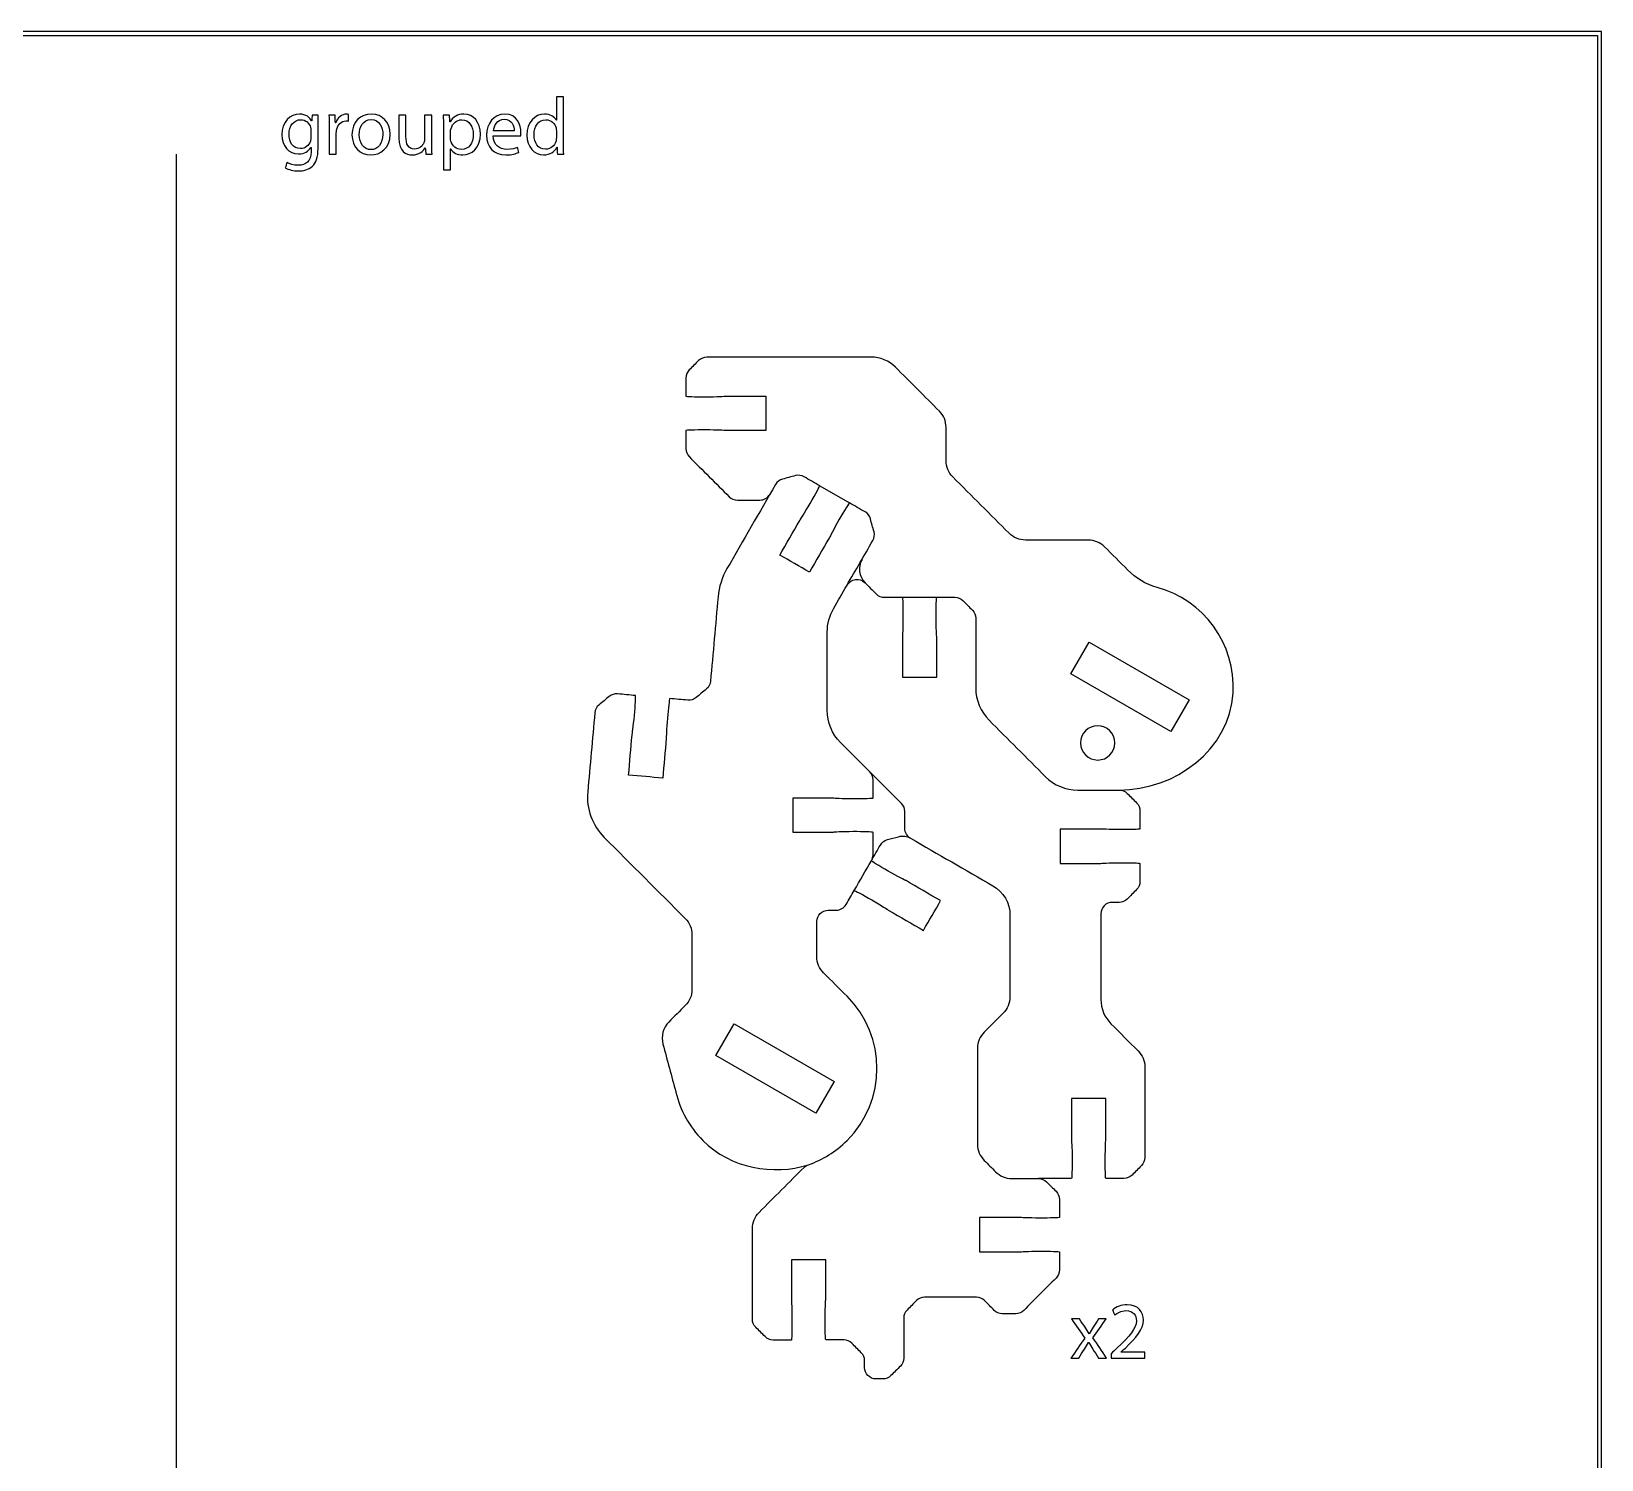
# Model space of a CAD drawing. Extents: x 0 to 440, y 200 to 450.
# Drawn here: x 302.6 to 440, y 325 to 450 of the extents above; entities that cross this region are included whole.
import ezdxf

# ---------------------------------------------------------------- set-up
doc = ezdxf.new("R2010")
doc.units = 0
doc.header["$MEASUREMENT"] = 0
doc.layers.add('DEFAULT', color=18, linetype='CONTINUOUS')

msp = doc.modelspace()

# ---------------------------------------------------------------- linework, layer by layer
at = {"layer": 'DEFAULT', "color": 1}
for points in [[(440, 450), (0, 450), (0, 200), (440, 200)], [(439.65, 200.35), (0.35, 200.35), (0.35, 449.65), (439.65, 449.65)], [(402.3, 388.72), (393.55, 393.77), (395.15, 396.54), (403.9, 391.49)], [(371.22, 355.33), (362.48, 360.37), (364.08, 363.15), (372.82, 358.1)]]:
    msp.add_lwpolyline(points, close=True, dxfattribs=at)
at = {"layer": 'DEFAULT', "color": 18}
msp.add_lwpolyline([(315.23, 439.26), (315.23, 210.74)], dxfattribs=at)
at = {"layer": 'DEFAULT', "color": 1}
msp.add_lwpolyline([(371.57, 410.23), (371.57, 410.23), (374.17, 408.73), (374.17, 408.73)], dxfattribs=at)
at = {"layer": 'DEFAULT', "color": 18}
for points, knots in [([(349.14, 444.27), (349.14, 442.9), (349.14, 441.52), (349.14, 440.15), (349.14, 439.84), (349.15, 439.5), (349.17, 439.26), (348.98, 439.26), (348.8, 439.26), (348.61, 439.26), (348.6, 439.46), (348.59, 439.66), (348.58, 439.86), (348.58, 439.86), (348.57, 439.86), (348.57, 439.86), (348.38, 439.48), (347.96, 439.19), (347.4, 439.19), (346.58, 439.19), (345.94, 439.89), (345.94, 440.92), (345.94, 442.06), (346.64, 442.76), (347.47, 442.76), (348, 442.76), (348.35, 442.51), (348.5, 442.24), (348.51, 442.24), (348.51, 442.24), (348.52, 442.24), (348.52, 442.91), (348.52, 443.59), (348.52, 444.27), (348.73, 444.27), (348.93, 444.27), (349.14, 444.27)], [1.761, 1.761, 1.761, 1.761, 13.463, 13.463, 13.463, 14.463, 14.463, 14.463, 16.044, 16.044, 16.044, 17.726903, 17.726903, 17.726903, 17.766903, 17.766903, 17.766903, 18.766903, 18.766903, 18.766903, 19.766903, 19.766903, 19.766903, 20.766903, 20.766903, 20.766903, 21.766903, 21.766903, 21.766903, 21.806903, 21.806903, 21.806903, 27.587903, 27.587903, 27.587903, 29.348903, 29.348903, 29.348903, 29.348903]), ([(327.68, 442.68), (327.67, 442.43), (327.66, 442.16), (327.66, 441.74), (327.66, 441.08), (327.66, 440.42), (327.66, 439.76), (327.66, 438.97), (327.5, 438.49), (327.17, 438.2), (326.84, 437.89), (326.36, 437.79), (325.93, 437.79), (325.52, 437.79), (325.07, 437.89), (324.79, 438.07), (324.84, 438.23), (324.89, 438.39), (324.95, 438.54), (325.17, 438.4), (325.52, 438.28), (325.95, 438.28), (326.58, 438.28), (327.05, 438.61), (327.05, 439.47), (327.05, 439.6), (327.05, 439.72), (327.05, 439.85), (327.04, 439.85), (327.04, 439.85), (327.03, 439.85), (326.84, 439.53), (326.48, 439.28), (325.95, 439.28), (325.1, 439.28), (324.49, 440), (324.49, 440.94), (324.49, 442.1), (325.25, 442.76), (326.03, 442.76), (326.62, 442.76), (326.95, 442.45), (327.1, 442.16), (327.1, 442.16), (327.11, 442.16), (327.11, 442.16), (327.12, 442.34), (327.13, 442.51), (327.14, 442.68), (327.32, 442.68), (327.5, 442.68), (327.68, 442.68)], [1.54, 1.54, 1.54, 1.54, 2.54, 2.54, 2.54, 8.161, 8.161, 8.161, 9.161, 9.161, 9.161, 10.161, 10.161, 10.161, 11.161, 11.161, 11.161, 12.572652, 12.572652, 12.572652, 13.572652, 13.572652, 13.572652, 14.572652, 14.572652, 14.572652, 15.652652, 15.652652, 15.652652, 15.692652, 15.692652, 15.692652, 16.692652, 16.692652, 16.692652, 17.692652, 17.692652, 17.692652, 18.692652, 18.692652, 18.692652, 19.692652, 19.692652, 19.692652, 19.732652, 19.732652, 19.732652, 21.194842, 21.194842, 21.194842, 22.734842, 22.734842, 22.734842, 22.734842]), ([(328.64, 441.61), (328.64, 442.02), (328.64, 442.36), (328.61, 442.68), (328.8, 442.68), (328.98, 442.68), (329.16, 442.68), (329.16, 442.46), (329.17, 442.23), (329.18, 442.01), (329.19, 442.01), (329.2, 442.01), (329.21, 442.01), (329.36, 442.47), (329.74, 442.76), (330.15, 442.76), (330.22, 442.76), (330.27, 442.75), (330.33, 442.74), (330.33, 442.54), (330.33, 442.35), (330.33, 442.15), (330.27, 442.16), (330.2, 442.17), (330.12, 442.17), (329.68, 442.17), (329.37, 441.84), (329.28, 441.37), (329.27, 441.29), (329.26, 441.19), (329.26, 441.08), (329.26, 440.48), (329.26, 439.87), (329.26, 439.26), (329.05, 439.26), (328.85, 439.26), (328.64, 439.26), (328.64, 440.05), (328.64, 440.83), (328.64, 441.61)], [6.661, 6.661, 6.661, 6.661, 7.661, 7.661, 7.661, 9.201, 9.201, 9.201, 11.102947, 11.102947, 11.102947, 11.182947, 11.182947, 11.182947, 12.182947, 12.182947, 12.182947, 13.182947, 13.182947, 13.182947, 14.842947, 14.842947, 14.842947, 15.842947, 15.842947, 15.842947, 16.842947, 16.842947, 16.842947, 17.842947, 17.842947, 17.842947, 23.003947, 23.003947, 23.003947, 24.743947, 24.743947, 24.743947, 31.404947, 31.404947, 31.404947, 31.404947]), ([(333.97, 441), (333.97, 439.74), (333.09, 439.19), (332.27, 439.19), (331.34, 439.19), (330.63, 439.86), (330.63, 440.94), (330.63, 442.09), (331.38, 442.76), (332.33, 442.76), (333.31, 442.76), (333.97, 442.04), (333.97, 441)], [1, 1, 1, 1, 2, 2, 2, 3, 3, 3, 4, 4, 4, 5, 5, 5, 5]), ([(337.61, 440.2), (337.61, 439.84), (337.62, 439.53), (337.64, 439.26), (337.46, 439.26), (337.27, 439.26), (337.09, 439.26), (337.08, 439.45), (337.06, 439.64), (337.05, 439.82), (337.05, 439.82), (337.04, 439.82), (337.04, 439.82), (336.88, 439.55), (336.52, 439.19), (335.91, 439.19), (335.37, 439.19), (334.73, 439.48), (334.73, 440.68), (334.73, 441.35), (334.73, 442.01), (334.73, 442.68), (334.94, 442.68), (335.15, 442.68), (335.35, 442.68), (335.35, 442.05), (335.35, 441.42), (335.35, 440.79), (335.35, 440.14), (335.55, 439.7), (336.11, 439.7), (336.53, 439.7), (336.82, 439.99), (336.93, 440.27), (336.97, 440.36), (336.99, 440.47), (336.99, 440.58), (336.99, 441.28), (336.99, 441.98), (336.99, 442.68), (337.2, 442.68), (337.4, 442.68), (337.61, 442.68), (337.61, 441.85), (337.61, 441.02), (337.61, 440.2)], [7.041, 7.041, 7.041, 7.041, 8.041, 8.041, 8.041, 9.601, 9.601, 9.601, 11.185159, 11.185159, 11.185159, 11.225159, 11.225159, 11.225159, 12.225159, 12.225159, 12.225159, 13.225159, 13.225159, 13.225159, 18.886159, 18.886159, 18.886159, 20.647159, 20.647159, 20.647159, 26.007159, 26.007159, 26.007159, 27.007159, 27.007159, 27.007159, 28.007159, 28.007159, 28.007159, 29.007159, 29.007159, 29.007159, 34.947159, 34.947159, 34.947159, 36.707159, 36.707159, 36.707159, 43.748159, 43.748159, 43.748159, 43.748159]), ([(338.64, 441.56), (338.64, 442), (338.63, 442.35), (338.61, 442.68), (338.8, 442.68), (338.98, 442.68), (339.17, 442.68), (339.18, 442.48), (339.19, 442.29), (339.2, 442.09), (339.2, 442.09), (339.21, 442.09), (339.21, 442.09), (339.47, 442.51), (339.87, 442.76), (340.43, 442.76), (341.25, 442.76), (341.87, 442.06), (341.87, 441.02), (341.87, 439.79), (341.12, 439.19), (340.32, 439.19), (339.87, 439.19), (339.47, 439.38), (339.27, 439.72), (339.26, 439.72), (339.26, 439.72), (339.25, 439.72), (339.25, 439.1), (339.25, 438.49), (339.25, 437.87), (339.05, 437.87), (338.84, 437.87), (338.64, 437.87), (338.64, 439.1), (338.64, 440.33), (338.64, 441.56)], [10.482, 10.482, 10.482, 10.482, 11.482, 11.482, 11.482, 13.062, 13.062, 13.062, 14.723927, 14.723927, 14.723927, 14.763927, 14.763927, 14.763927, 15.763927, 15.763927, 15.763927, 16.763927, 16.763927, 16.763927, 17.763927, 17.763927, 17.763927, 18.763927, 18.763927, 18.763927, 18.803927, 18.803927, 18.803927, 24.063927, 24.063927, 24.063927, 25.803927, 25.803927, 25.803927, 36.285927, 36.285927, 36.285927, 36.285927]), ([(343, 440.86), (343.01, 440.02), (343.55, 439.67), (344.17, 439.67), (344.62, 439.67), (344.88, 439.75), (345.12, 439.85), (345.15, 439.7), (345.19, 439.55), (345.22, 439.41), (345, 439.31), (344.63, 439.19), (344.09, 439.19), (343.04, 439.19), (342.41, 439.88), (342.41, 440.91), (342.41, 441.95), (343.01, 442.76), (344.01, 442.76), (345.12, 442.76), (345.42, 441.78), (345.42, 441.15), (345.42, 441.02), (345.41, 440.92), (345.4, 440.86), (344.6, 440.86), (343.8, 440.86), (343, 440.86)], [6.802, 6.802, 6.802, 6.802, 7.802, 7.802, 7.802, 8.802, 8.802, 8.802, 10.097222, 10.097222, 10.097222, 11.097222, 11.097222, 11.097222, 12.097222, 12.097222, 12.097222, 13.097222, 13.097222, 13.097222, 14.097222, 14.097222, 14.097222, 15.097222, 15.097222, 15.097222, 21.899222, 21.899222, 21.899222, 21.899222]), ([(327.04, 441.33), (327.04, 441.44), (327.03, 441.53), (327.01, 441.61), (326.89, 441.97), (326.59, 442.27), (326.14, 442.27), (325.55, 442.27), (325.12, 441.77), (325.12, 440.98), (325.12, 440.31), (325.46, 439.75), (326.13, 439.75), (326.51, 439.75), (326.86, 439.99), (326.99, 440.39), (327.03, 440.49), (327.04, 440.61), (327.04, 440.72), (327.04, 440.92), (327.04, 441.13), (327.04, 441.33)], [1.74, 1.74, 1.74, 1.74, 2.74, 2.74, 2.74, 3.74, 3.74, 3.74, 4.74, 4.74, 4.74, 5.74, 5.74, 5.74, 6.74, 6.74, 6.74, 7.74, 7.74, 7.74, 9.48, 9.48, 9.48, 9.48]), ([(331.26, 440.96), (331.26, 440.22), (331.69, 439.65), (332.3, 439.65), (332.89, 439.65), (333.33, 440.21), (333.33, 440.98), (333.33, 441.56), (333.05, 442.29), (332.31, 442.29), (331.58, 442.29), (331.26, 441.61), (331.26, 440.96)], [0, 0, 0, 0, 1, 1, 1, 2, 2, 2, 3, 3, 3, 4, 4, 4, 4]), ([(339.25, 440.65), (339.25, 440.56), (339.27, 440.48), (339.28, 440.4), (339.4, 439.97), (339.77, 439.67), (340.21, 439.67), (340.87, 439.67), (341.25, 440.21), (341.25, 440.99), (341.25, 441.68), (340.89, 442.26), (340.24, 442.26), (339.81, 442.26), (339.42, 441.96), (339.3, 441.49), (339.28, 441.42), (339.25, 441.32), (339.25, 441.24), (339.25, 441.04), (339.25, 440.85), (339.25, 440.65)], [1.661, 1.661, 1.661, 1.661, 2.661, 2.661, 2.661, 3.661, 3.661, 3.661, 4.661, 4.661, 4.661, 5.661, 5.661, 5.661, 6.661, 6.661, 6.661, 7.661, 7.661, 7.661, 9.322, 9.322, 9.322, 9.322]), ([(344.82, 441.3), (344.83, 441.7), (344.66, 442.31), (343.96, 442.31), (343.33, 442.31), (343.06, 441.73), (343.01, 441.3), (343.61, 441.3), (344.22, 441.3), (344.82, 441.3)], [5.141, 5.141, 5.141, 5.141, 6.141, 6.141, 6.141, 7.141, 7.141, 7.141, 12.282, 12.282, 12.282, 12.282]), ([(348.52, 441.29), (348.52, 441.37), (348.51, 441.47), (348.49, 441.55), (348.4, 441.95), (348.06, 442.27), (347.59, 442.27), (346.95, 442.27), (346.57, 441.71), (346.57, 440.95), (346.57, 440.26), (346.91, 439.69), (347.58, 439.69), (348, 439.69), (348.38, 439.96), (348.49, 440.43), (348.51, 440.51), (348.52, 440.6), (348.52, 440.7), (348.52, 440.89), (348.52, 441.09), (348.52, 441.29)], [1.681, 1.681, 1.681, 1.681, 2.681, 2.681, 2.681, 3.681, 3.681, 3.681, 4.681, 4.681, 4.681, 5.681, 5.681, 5.681, 6.681, 6.681, 6.681, 7.681, 7.681, 7.681, 9.362, 9.362, 9.362, 9.362]), ([(397.08, 333.89), (397.08, 334.02), (397.08, 334.15), (397.08, 334.27), (397.25, 334.43), (397.41, 334.59), (397.57, 334.75), (398.74, 335.86), (399.27, 336.46), (399.28, 337.15), (399.28, 337.61), (399.05, 338.04), (398.37, 338.04), (397.95, 338.04), (397.61, 337.83), (397.39, 337.65), (397.33, 337.8), (397.26, 337.95), (397.2, 338.09), (397.51, 338.36), (397.96, 338.56), (398.49, 338.56), (399.48, 338.56), (399.9, 337.88), (399.9, 337.22), (399.9, 336.38), (399.28, 335.69), (398.32, 334.76), (398.2, 334.65), (398.07, 334.54), (397.95, 334.42), (397.95, 334.42), (397.95, 334.41), (397.95, 334.41), (398.64, 334.41), (399.32, 334.41), (400.01, 334.41), (400.01, 334.24), (400.01, 334.07), (400.01, 333.89), (399.04, 333.89), (398.06, 333.89), (397.08, 333.89)], [8.302, 8.302, 8.302, 8.302, 9.382, 9.382, 9.382, 11.306235, 11.306235, 11.306235, 12.306235, 12.306235, 12.306235, 13.306235, 13.306235, 13.306235, 14.306235, 14.306235, 14.306235, 15.666823, 15.666823, 15.666823, 16.666823, 16.666823, 16.666823, 17.666823, 17.666823, 17.666823, 18.666823, 18.666823, 18.666823, 20.083581, 20.083581, 20.083581, 20.123581, 20.123581, 20.123581, 25.965581, 25.965581, 25.965581, 27.425581, 27.425581, 27.425581, 35.727581, 35.727581, 35.727581, 35.727581]), ([(394.3, 337.31), (394.47, 337.06), (394.63, 336.82), (394.79, 336.58), (394.92, 336.38), (395.02, 336.21), (395.14, 336.02), (395.14, 336.02), (395.15, 336.02), (395.16, 336.02), (395.27, 336.22), (395.38, 336.4), (395.5, 336.58), (395.66, 336.82), (395.82, 337.07), (395.98, 337.31), (396.2, 337.31), (396.42, 337.31), (396.65, 337.31), (396.26, 336.76), (395.87, 336.21), (395.48, 335.66), (395.88, 335.07), (396.28, 334.48), (396.68, 333.89), (396.45, 333.89), (396.21, 333.89), (395.98, 333.89), (395.81, 334.15), (395.64, 334.41), (395.47, 334.66), (395.34, 334.86), (395.23, 335.05), (395.11, 335.26), (395.1, 335.26), (395.1, 335.26), (395.09, 335.26), (394.98, 335.05), (394.86, 334.87), (394.73, 334.66), (394.57, 334.41), (394.4, 334.15), (394.24, 333.89), (394.01, 333.89), (393.78, 333.89), (393.56, 333.89), (393.96, 334.47), (394.36, 335.06), (394.77, 335.64), (394.38, 336.19), (394, 336.75), (393.61, 337.31), (393.84, 337.31), (394.07, 337.31), (394.3, 337.31)], [0, 0, 0, 0, 2.49671, 2.49671, 2.49671, 3.49671, 3.49671, 3.49671, 3.55771, 3.55771, 3.55771, 4.55771, 4.55771, 4.55771, 7.026151, 7.026151, 7.026151, 8.927151, 8.927151, 8.927151, 14.655009, 14.655009, 14.655009, 20.702323, 20.702323, 20.702323, 22.702323, 22.702323, 22.702323, 25.304853, 25.304853, 25.304853, 26.304853, 26.304853, 26.304853, 26.344853, 26.344853, 26.344853, 27.344853, 27.344853, 27.344853, 29.937064, 29.937064, 29.937064, 31.877064, 31.877064, 31.877064, 37.89844, 37.89844, 37.89844, 43.66264, 43.66264, 43.66264, 45.62264, 45.62264, 45.62264, 45.62264])]:
    msp.add_open_spline(points, degree=3, knots=knots, dxfattribs=at)
at = {"layer": 'DEFAULT', "color": 1}
for points, knots in [([(375.27, 403.79), (374.88, 403.13), (374.99, 402.29), (375.54, 401.74), (375.86, 401.42), (376.19, 401.09), (376.51, 400.77), (376.7, 400.58), (376.95, 400.47), (377.22, 400.47), (379.28, 400.47), (381.33, 400.47), (383.39, 400.47), (383.66, 400.47), (383.91, 400.37), (384.1, 400.18), (384.37, 399.91), (384.65, 399.63), (384.93, 399.35), (385.11, 399.17), (385.22, 398.91), (385.22, 398.65), (385.22, 396.61), (385.22, 394.57), (385.22, 392.54), (385.22, 391.48), (385.64, 390.46), (386.39, 389.71), (388.04, 388.06), (389.68, 386.42), (391.33, 384.77), (392.08, 384.02), (393.1, 383.6), (394.16, 383.6), (395.36, 383.6), (396.56, 383.6), (397.77, 383.6), (402.68, 383.6), (407.44, 387.11), (407.74, 392.08), (408, 396.43), (405.14, 400.25), (401.09, 401.34), (400.11, 401.6), (399.23, 402.15), (398.51, 402.87), (397.84, 403.55), (397.16, 404.22), (396.49, 404.9), (396.11, 405.27), (395.6, 405.48), (395.07, 405.48), (393.24, 405.48), (391.4, 405.48), (389.57, 405.48), (389.04, 405.48), (388.53, 405.69), (388.15, 406.07), (386.51, 407.72), (384.86, 409.36), (383.21, 411.01), (382.84, 411.38), (382.63, 411.89), (382.63, 412.42), (382.63, 413.4), (382.63, 414.38), (382.63, 415.35), (382.63, 415.88), (382.42, 416.39), (382.04, 416.77), (380.76, 418.05), (379.48, 419.33), (378.2, 420.61), (377.63, 421.17), (376.87, 421.49), (376.07, 421.49), (371.27, 421.49), (366.48, 421.49), (361.68, 421.49), (361.41, 421.49), (361.16, 421.38), (360.97, 421.2), (360.69, 420.92), (360.42, 420.64), (360.14, 420.37), (359.95, 420.18), (359.85, 419.93), (359.85, 419.66), (359.85, 419.13), (359.85, 418.6), (359.85, 418.07), (359.85, 418.05), (360.63, 418.02), (361.6, 418.02), (362.56, 418.02), (363.26, 418.07), (363.35, 418.07), (364.51, 418.07), (365.68, 418.07), (366.85, 418.07), (366.85, 417.07), (366.85, 416.07), (366.85, 415.07), (365.68, 415.07), (364.51, 415.07), (363.35, 415.07), (363.26, 415.07), (362.56, 415.12), (361.6, 415.12), (360.63, 415.12), (359.85, 415.1), (359.85, 415.07), (359.85, 414.54), (359.85, 414.01), (359.85, 413.49), (359.85, 413.22), (359.96, 412.97), (360.14, 412.78), (361.31, 411.61), (362.48, 410.44), (363.65, 409.27), (363.84, 409.08), (364.09, 408.98), (364.36, 408.98), (365.02, 408.98), (365.67, 408.98), (366.33, 408.98), (366.69, 408.98), (367.02, 409.17), (367.2, 409.48)], [0, 0, 0, 0, 1, 1, 1, 4.913129, 4.913129, 4.913129, 5.913129, 5.913129, 5.913129, 23.405129, 23.405129, 23.405129, 24.405129, 24.405129, 24.405129, 27.728531, 27.728531, 27.728531, 28.728531, 28.728531, 28.728531, 46.046531, 46.046531, 46.046531, 47.046531, 47.046531, 47.046531, 66.834915, 66.834915, 66.834915, 67.834915, 67.834915, 67.834915, 78.073915, 78.073915, 78.073915, 79.073915, 79.073915, 79.073915, 80.073915, 80.073915, 80.073915, 81.073915, 81.073915, 81.073915, 89.202814, 89.202814, 89.202814, 90.202814, 90.202814, 90.202814, 105.806814, 105.806814, 105.806814, 106.806814, 106.806814, 106.806814, 126.612169, 126.612169, 126.612169, 127.612169, 127.612169, 127.612169, 135.915169, 135.915169, 135.915169, 136.915169, 136.915169, 136.915169, 152.327976, 152.327976, 152.327976, 153.327976, 153.327976, 153.327976, 194.140976, 194.140976, 194.140976, 195.140976, 195.140976, 195.140976, 198.464377, 198.464377, 198.464377, 199.464377, 199.464377, 199.464377, 203.960377, 203.960377, 203.960377, 204.960377, 204.960377, 204.960377, 205.960377, 205.960377, 205.960377, 215.880377, 215.880377, 215.880377, 224.390377, 224.390377, 224.390377, 234.310377, 234.310377, 234.310377, 235.310377, 235.310377, 235.310377, 236.310377, 236.310377, 236.310377, 240.809385, 240.809385, 240.809385, 241.809385, 241.809385, 241.809385, 255.876568, 255.876568, 255.876568, 256.876568, 256.876568, 256.876568, 262.473568, 262.473568, 262.473568, 263.473568, 263.473568, 263.473568, 263.473568]), ([(373.96, 401.54), (374.71, 402.84), (375.47, 404.14), (376.22, 405.44), (376.35, 405.67), (376.39, 405.95), (376.32, 406.2), (376.21, 406.58), (376.11, 406.96), (376.01, 407.33), (375.94, 407.59), (375.78, 407.81), (375.55, 407.94), (375.09, 408.2), (374.63, 408.47), (374.17, 408.73), (374.14, 408.73), (373.73, 408.07), (373.25, 407.24), (372.77, 406.41), (372.47, 405.78), (372.42, 405.7), (371.84, 404.69), (371.26, 403.68), (370.67, 402.67), (369.81, 403.17), (368.94, 403.67), (368.07, 404.17), (368.66, 405.18), (369.24, 406.19), (369.82, 407.2), (369.87, 407.28), (370.25, 407.85), (370.74, 408.69), (371.22, 409.53), (371.59, 410.22), (371.57, 410.23), (371.11, 410.49), (370.65, 410.76), (370.2, 411.02), (369.97, 411.15), (369.69, 411.19), (369.44, 411.12), (369.06, 411.02), (368.68, 410.92), (368.31, 410.81), (368.05, 410.75), (367.83, 410.58), (367.7, 410.35), (366.28, 407.89), (364.87, 405.44), (363.45, 402.98), (363.02, 402.23), (362.75, 401.39), (362.67, 400.52), (362.45, 398.06), (362.23, 395.59), (362.01, 393.12), (361.99, 392.86), (361.86, 392.61), (361.65, 392.45), (361.35, 392.2), (361.05, 391.94), (360.75, 391.69), (360.55, 391.52), (360.29, 391.44), (360.02, 391.47), (359.5, 391.52), (358.97, 391.56), (358.44, 391.61), (358.4, 391.52), (358.32, 390.78), (358.24, 389.88), (358.15, 388.92), (358.14, 388.22), (358.14, 388.13), (358.03, 386.97), (357.93, 385.81), (357.83, 384.65), (356.83, 384.73), (355.84, 384.82), (354.84, 384.91), (354.94, 386.07), (355.04, 387.23), (355.14, 388.4), (355.16, 388.49), (355.26, 389.17), (355.35, 390.13), (355.43, 391.05), (355.48, 391.8), (355.45, 391.87), (354.92, 391.92), (354.4, 391.97), (353.87, 392.02), (353.61, 392.04), (353.35, 391.96), (353.14, 391.79), (352.84, 391.54), (352.54, 391.29), (352.24, 391.04), (352.04, 390.87), (351.91, 390.63), (351.89, 390.36), (351.68, 388.05), (351.47, 385.75), (351.26, 383.44), (351.13, 381.96), (351.66, 380.5), (352.71, 379.45), (355.07, 377.09), (357.44, 374.72), (359.8, 372.36), (360.18, 371.98), (360.39, 371.48), (360.39, 370.94), (360.39, 369.35), (360.39, 367.75), (360.39, 366.16), (360.39, 365.62), (360.18, 365.12), (359.8, 364.74), (359.32, 364.26), (358.84, 363.78), (358.36, 363.3), (357.86, 362.8), (357.66, 362.06), (357.85, 361.37), (358.22, 359.97), (358.6, 358.56), (358.98, 357.15), (359.35, 355.61), (360.14, 354.14), (361.34, 352.93), (363.78, 350.49), (367.51, 349.83), (370.58, 350.81), (371.82, 351.24), (372.97, 351.94), (373.96, 352.93), (377.44, 356.41), (377.44, 362.06), (373.96, 365.55), (373.27, 366.23), (372.59, 366.92), (371.91, 367.6), (371.53, 367.97), (371.32, 368.48), (371.32, 369.01), (371.32, 370.04), (371.32, 371.06), (371.32, 372.09), (371.32, 372.64), (371.77, 373.09), (372.32, 373.09), (372.55, 373.09), (372.78, 373.09), (373.01, 373.09), (373.37, 373.09), (373.7, 373.28), (373.88, 373.59), (374.12, 374), (374.35, 374.4), (374.59, 374.82), (375.09, 375.68), (375.59, 376.55), (376.09, 377.42), (376.18, 377.57), (376.24, 377.77), (376.24, 377.94), (376.24, 378.6), (376.24, 379.25), (376.24, 379.9), (376.17, 379.94), (375.41, 379.96), (374.49, 379.96), (373.52, 379.96), (372.83, 379.9), (372.74, 379.9), (371.57, 379.9), (370.41, 379.9), (369.24, 379.9), (369.24, 380.91), (369.24, 381.91), (369.24, 382.91), (370.41, 382.91), (371.57, 382.91), (372.74, 382.91), (372.83, 382.91), (373.52, 382.86), (374.49, 382.86), (375.46, 382.86), (376.24, 382.88), (376.24, 382.91), (376.24, 383.44), (376.24, 383.97), (376.24, 384.5), (376.24, 384.76), (376.14, 385.02), (375.95, 385.2)], [0, 0, 0, 0, 12.781268, 12.781268, 12.781268, 13.781268, 13.781268, 13.781268, 17.104474, 17.104474, 17.104474, 18.104474, 18.104474, 18.104474, 22.607458, 22.607458, 22.607458, 23.607458, 23.607458, 23.607458, 24.607458, 24.607458, 24.607458, 34.530285, 34.530285, 34.530285, 43.037894, 43.037894, 43.037894, 52.960721, 52.960721, 52.960721, 53.960721, 53.960721, 53.960721, 54.960721, 54.960721, 54.960721, 59.435908, 59.435908, 59.435908, 60.435908, 60.435908, 60.435908, 63.761716, 63.761716, 63.761716, 64.761716, 64.761716, 64.761716, 88.86433, 88.86433, 88.86433, 89.86433, 89.86433, 89.86433, 110.929289, 110.929289, 110.929289, 111.929289, 111.929289, 111.929289, 115.251848, 115.251848, 115.251848, 116.251848, 116.251848, 116.251848, 120.76967, 120.76967, 120.76967, 121.76967, 121.76967, 121.76967, 122.76967, 122.76967, 122.76967, 132.687901, 132.687901, 132.687901, 141.190165, 141.190165, 141.190165, 151.117486, 151.117486, 151.117486, 152.117486, 152.117486, 152.117486, 153.127486, 153.127486, 153.127486, 157.625308, 157.625308, 157.625308, 158.625308, 158.625308, 158.625308, 161.947867, 161.947867, 161.947867, 162.947867, 162.947867, 162.947867, 182.646649, 182.646649, 182.646649, 183.646649, 183.646649, 183.646649, 212.086484, 212.086484, 212.086484, 213.086484, 213.086484, 213.086484, 226.656484, 226.656484, 226.656484, 227.656484, 227.656484, 227.656484, 233.426475, 233.426475, 233.426475, 234.426475, 234.426475, 234.426475, 246.81683, 246.81683, 246.81683, 247.81683, 247.81683, 247.81683, 248.81683, 248.81683, 248.81683, 249.81683, 249.81683, 249.81683, 250.81683, 250.81683, 250.81683, 259.047553, 259.047553, 259.047553, 260.047553, 260.047553, 260.047553, 268.757553, 268.757553, 268.757553, 269.757553, 269.757553, 269.757553, 271.727553, 271.727553, 271.727553, 272.727553, 272.727553, 272.727553, 276.761329, 276.761329, 276.761329, 285.268938, 285.268938, 285.268938, 286.268938, 286.268938, 286.268938, 291.829938, 291.829938, 291.829938, 292.829938, 292.829938, 292.829938, 293.829938, 293.829938, 293.829938, 303.749938, 303.749938, 303.749938, 312.259938, 312.259938, 312.259938, 322.179938, 322.179938, 322.179938, 323.179938, 323.179938, 323.179938, 324.179938, 324.179938, 324.179938, 328.685938, 328.685938, 328.685938, 329.685938, 329.685938, 329.685938, 329.685938]), ([(379.52, 379.38), (379.21, 379.56), (379.02, 379.89), (379.02, 380.25), (379.02, 380.74), (379.02, 381.23), (379.02, 381.72), (379.02, 381.98), (378.92, 382.24), (378.73, 382.42), (376.95, 384.2), (375.18, 385.97), (373.4, 387.75), (372.65, 388.5), (372.23, 389.52), (372.23, 390.58), (372.23, 392.87), (372.23, 395.17), (372.23, 397.46), (372.23, 398.16), (372.41, 398.85), (372.77, 399.46), (373.16, 400.15), (373.56, 400.84), (373.96, 401.54), (374.29, 402.11), (375.07, 402.21), (375.54, 401.74)], [0, 0, 0, 0, 1, 1, 1, 5.161, 5.161, 5.161, 6.161, 6.161, 6.161, 27.514211, 27.514211, 27.514211, 28.514211, 28.514211, 28.514211, 48.022211, 48.022211, 48.022211, 49.022211, 49.022211, 49.022211, 55.820235, 55.820235, 55.820235, 56.820235, 56.820235, 56.820235, 56.820235]), ([(378.81, 400.47), (378.83, 400.47), (378.85, 399.69), (378.85, 398.73), (378.85, 397.76), (378.81, 397.07), (378.81, 396.98), (378.81, 395.81), (378.81, 394.64), (378.81, 393.48), (379.81, 393.48), (380.81, 393.48), (381.81, 393.48), (381.81, 394.64), (381.81, 395.81), (381.81, 396.98), (381.81, 397.07), (381.75, 397.76), (381.75, 398.73), (381.75, 399.69), (381.78, 400.47), (381.81, 400.47)], [0, 0, 0, 0, 1, 1, 1, 2, 2, 2, 11.92, 11.92, 11.92, 20.43, 20.43, 20.43, 30.35, 30.35, 30.35, 31.35, 31.35, 31.35, 32.35, 32.35, 32.35, 32.35]), ([(395.9, 386.23), (395.07, 386.23), (394.4, 386.9), (394.4, 387.73), (394.4, 388.56), (395.07, 389.23), (395.9, 389.23), (396.73, 389.23), (397.4, 388.56), (397.4, 387.73), (397.4, 386.9), (396.73, 386.23), (395.9, 386.23)], [1, 1, 1, 1, 2, 2, 2, 3, 3, 3, 4, 4, 4, 5, 5, 5, 5]), ([(397.77, 383.6), (398.03, 383.6), (398.29, 383.5), (398.48, 383.31), (398.75, 383.03), (399.03, 382.76), (399.3, 382.48), (399.49, 382.29), (399.59, 382.04), (399.59, 381.77), (399.59, 381.24), (399.59, 380.72), (399.59, 380.19), (399.52, 380.15), (398.77, 380.14), (397.85, 380.14), (396.88, 380.14), (396.19, 380.19), (396.1, 380.19), (394.93, 380.19), (393.77, 380.19), (392.6, 380.19), (392.6, 379.19), (392.6, 378.19), (392.6, 377.18), (393.77, 377.18), (394.93, 377.18), (396.1, 377.18), (396.19, 377.18), (396.88, 377.24), (397.85, 377.24), (398.77, 377.24), (399.52, 377.22), (399.59, 377.18), (399.59, 376.65), (399.59, 376.12), (399.59, 375.59), (399.59, 375.33), (399.49, 375.08), (399.3, 374.89), (399.03, 374.61), (398.75, 374.34), (398.48, 374.06), (398.29, 373.87), (398.03, 373.77), (397.77, 373.77), (397.57, 373.77), (397.38, 373.77), (397.18, 373.77), (396.63, 373.77), (396.18, 373.32), (396.18, 372.77), (396.18, 370.26), (396.18, 367.76), (396.18, 365.26), (396.18, 364.47), (396.5, 363.7), (397.06, 363.14), (397.85, 362.35), (398.64, 361.56), (399.43, 360.77), (399.81, 360.39), (400.02, 359.89), (400.02, 359.36), (400.02, 356.71), (400.02, 354.07), (400.02, 351.43), (400.02, 351.17), (399.91, 350.91), (399.73, 350.73), (399.45, 350.45), (399.17, 350.17), (398.9, 349.9), (398.71, 349.71), (398.45, 349.6), (398.19, 349.6), (397.66, 349.6), (397.13, 349.6), (396.6, 349.6), (396.57, 349.69), (396.56, 350.44), (396.56, 351.35), (396.56, 352.31), (396.61, 353.01), (396.61, 353.1), (396.61, 354.26), (396.61, 355.43), (396.61, 356.6), (395.61, 356.6), (394.61, 356.6), (393.6, 356.6), (393.6, 355.43), (393.6, 354.26), (393.6, 353.1), (393.6, 353.01), (393.66, 352.31), (393.66, 351.35), (393.66, 350.44), (393.64, 349.69), (393.61, 349.6), (392.64, 349.6), (391.68, 349.6), (390.72, 349.6)], [0, 0, 0, 0, 1, 1, 1, 4.315626, 4.315626, 4.315626, 5.315626, 5.315626, 5.315626, 9.813626, 9.813626, 9.813626, 10.813626, 10.813626, 10.813626, 11.813626, 11.813626, 11.813626, 21.733626, 21.733626, 21.733626, 30.243626, 30.243626, 30.243626, 40.163626, 40.163626, 40.163626, 41.163626, 41.163626, 41.163626, 42.163626, 42.163626, 42.163626, 46.671626, 46.671626, 46.671626, 47.671626, 47.671626, 47.671626, 50.987251, 50.987251, 50.987251, 51.987251, 51.987251, 51.987251, 53.646251, 53.646251, 53.646251, 54.646251, 54.646251, 54.646251, 75.918251, 75.918251, 75.918251, 76.918251, 76.918251, 76.918251, 86.419645, 86.419645, 86.419645, 87.419645, 87.419645, 87.419645, 109.877645, 109.877645, 109.877645, 110.877645, 110.877645, 110.877645, 114.201047, 114.201047, 114.201047, 115.201047, 115.201047, 115.201047, 119.697047, 119.697047, 119.697047, 120.697047, 120.697047, 120.697047, 121.697047, 121.697047, 121.697047, 131.617047, 131.617047, 131.617047, 140.127047, 140.127047, 140.127047, 150.047047, 150.047047, 150.047047, 151.047047, 151.047047, 151.047047, 152.047047, 152.047047, 152.047047, 160.247047, 160.247047, 160.247047, 160.247047]), ([(374.59, 374.81), (374.64, 374.81), (375.32, 374.45), (376.13, 373.98), (376.96, 373.5), (377.54, 373.11), (377.62, 373.07), (378.63, 372.48), (379.64, 371.9), (380.65, 371.32), (381.15, 372.19), (381.65, 373.05), (382.15, 373.92), (381.14, 374.5), (380.13, 375.09), (379.12, 375.67), (379.04, 375.71), (378.41, 376.01), (377.57, 376.5), (376.75, 376.97), (376.09, 377.38), (376.09, 377.42), (376.35, 377.88), (376.62, 378.33), (376.88, 378.79), (377.01, 379.02), (377.23, 379.19), (377.49, 379.26), (377.81, 379.35), (378.14, 379.44), (378.46, 379.52), (378.82, 379.62), (379.2, 379.57), (379.52, 379.38), (381.92, 378), (384.32, 376.61), (386.72, 375.22), (387.65, 374.69), (388.22, 373.7), (388.22, 372.62), (388.22, 370.25), (388.22, 367.87), (388.22, 365.49), (388.22, 364.96), (388.01, 364.45), (387.63, 364.08), (387.08, 363.52), (386.52, 362.97), (385.97, 362.42), (385.6, 362.04), (385.38, 361.54), (385.38, 361), (385.38, 358.2), (385.38, 355.4), (385.38, 352.6), (385.38, 352.06), (385.6, 351.56), (385.97, 351.18), (386.3, 350.85), (386.63, 350.52), (386.96, 350.19), (387.34, 349.82), (387.84, 349.6), (388.38, 349.6), (389.16, 349.6), (389.94, 349.6), (390.72, 349.6), (390.98, 349.6), (391.23, 349.5), (391.42, 349.31), (391.7, 349.03), (391.98, 348.76), (392.25, 348.48), (392.44, 348.29), (392.55, 348.04), (392.55, 347.77), (392.55, 347.24), (392.55, 346.72), (392.55, 346.19), (392.55, 346.16), (391.76, 346.14), (390.8, 346.14), (389.83, 346.14), (389.14, 346.19), (389.05, 346.19), (387.88, 346.19), (386.71, 346.19), (385.55, 346.19), (385.55, 345.19), (385.55, 344.18), (385.55, 343.18), (386.71, 343.18), (387.88, 343.18), (389.05, 343.18), (389.14, 343.18), (389.83, 343.24), (390.8, 343.24), (391.76, 343.24), (392.55, 343.21), (392.55, 343.18), (392.55, 342.65), (392.55, 342.13), (392.55, 341.6), (392.55, 341.33), (392.44, 341.08), (392.25, 340.89), (391.31, 339.95), (390.37, 339.01), (389.43, 338.06), (389.24, 337.88), (388.99, 337.77), (388.72, 337.77), (388.33, 337.77), (387.94, 337.77), (387.55, 337.77), (387.28, 337.77), (387.03, 337.88), (386.84, 338.06), (386.56, 338.35), (386.28, 338.63), (386, 338.92), (385.81, 339.1), (385.55, 339.21), (385.29, 339.21), (383.77, 339.21), (382.26, 339.21), (380.74, 339.21), (380.48, 339.21), (380.22, 339.1), (380.04, 338.92), (379.76, 338.64), (379.49, 338.36), (379.21, 338.09), (379.02, 337.9), (378.92, 337.65), (378.92, 337.38), (378.92, 336.22), (378.92, 335.05), (378.92, 333.88), (378.92, 333.62), (378.81, 333.37), (378.63, 333.18), (378.35, 332.9), (378.07, 332.63), (377.8, 332.35), (377.61, 332.16), (377.36, 332.06), (377.09, 332.06), (376.89, 332.06), (376.7, 332.06), (376.5, 332.06), (375.95, 332.06), (375.5, 332.51), (375.5, 333.06), (375.5, 333.25), (375.5, 333.45), (375.5, 333.64), (375.5, 333.91), (375.4, 334.16), (375.21, 334.35), (374.93, 334.63), (374.66, 334.9), (374.38, 335.18), (374.19, 335.37), (373.94, 335.47), (373.68, 335.47), (373.15, 335.47), (372.62, 335.47), (372.09, 335.47), (372.06, 335.54), (372.04, 336.3), (372.04, 337.22), (372.04, 338.18), (372.09, 338.88), (372.09, 338.97), (372.09, 340.13), (372.09, 341.3), (372.09, 342.47), (371.09, 342.47), (370.09, 342.47), (369.09, 342.47), (369.09, 341.3), (369.09, 340.13), (369.09, 338.97), (369.09, 338.88), (369.14, 338.18), (369.14, 337.22), (369.14, 336.25), (369.12, 335.47), (369.09, 335.46), (368.56, 335.46), (368.03, 335.46), (367.5, 335.46), (367.23, 335.46), (366.98, 335.57), (366.79, 335.76), (366.52, 336.03), (366.24, 336.31), (365.97, 336.59), (365.78, 336.77), (365.68, 337.03), (365.68, 337.29), (365.68, 339.94), (365.68, 342.58), (365.68, 345.22), (365.68, 345.76), (365.89, 346.26), (366.26, 346.64), (367.57, 347.95), (368.89, 349.26), (370.2, 350.58), (370.31, 350.68), (370.44, 350.76), (370.58, 350.81)], [0, 0, 0, 0, 1.00003, 1.00003, 1.00003, 2.000061, 2.000061, 2.000061, 11.919519, 11.919519, 11.919519, 20.436049, 20.436049, 20.436049, 30.350511, 30.350511, 30.350511, 31.350541, 31.350541, 31.350541, 32.364714, 32.364714, 32.364714, 36.862361, 36.862361, 36.862361, 37.862391, 37.862391, 37.862391, 40.719959, 40.719959, 40.719959, 41.719989, 41.719989, 41.719989, 65.282623, 65.282623, 65.282623, 66.282653, 66.282653, 66.282653, 86.493265, 86.493265, 86.493265, 87.493295, 87.493295, 87.493295, 94.154443, 94.154443, 94.154443, 95.154473, 95.154473, 95.154473, 118.985194, 118.985194, 118.985194, 119.985225, 119.985225, 119.985225, 123.959285, 123.959285, 123.959285, 124.959315, 124.959315, 124.959315, 131.589516, 131.589516, 131.589516, 132.589546, 132.589546, 132.589546, 135.927191, 135.927191, 135.927191, 136.927222, 136.927222, 136.927222, 141.427358, 141.427358, 141.427358, 142.427388, 142.427388, 142.427388, 143.427418, 143.427418, 143.427418, 153.347719, 153.347719, 153.347719, 161.857976, 161.857976, 161.857976, 171.778276, 171.778276, 171.778276, 172.778307, 172.778307, 172.778307, 173.778337, 173.778337, 173.778337, 178.278473, 178.278473, 178.278473, 179.278503, 179.278503, 179.278503, 190.606697, 190.606697, 190.606697, 191.606727, 191.606727, 191.606727, 194.926828, 194.926828, 194.926828, 195.926858, 195.926858, 195.926858, 199.328152, 199.328152, 199.328152, 200.328182, 200.328182, 200.328182, 213.208572, 213.208572, 213.208572, 214.208602, 214.208602, 214.208602, 217.517962, 217.517962, 217.517962, 218.517993, 218.517993, 218.517993, 228.438293, 228.438293, 228.438293, 229.438323, 229.438323, 229.438323, 232.761826, 232.761826, 232.761826, 233.761856, 233.761856, 233.761856, 235.431906, 235.431906, 235.431906, 236.431937, 236.431937, 236.431937, 238.101987, 238.101987, 238.101987, 239.102017, 239.102017, 239.102017, 242.42552, 242.42552, 242.42552, 243.42555, 243.42555, 243.42555, 247.925686, 247.925686, 247.925686, 248.925717, 248.925717, 248.925717, 249.925747, 249.925747, 249.925747, 259.846047, 259.846047, 259.846047, 268.356305, 268.356305, 268.356305, 278.276605, 278.276605, 278.276605, 279.276635, 279.276635, 279.276635, 280.290808, 280.290808, 280.290808, 284.780944, 284.780944, 284.780944, 285.780974, 285.780974, 285.780974, 289.097413, 289.097413, 289.097413, 290.097443, 290.097443, 290.097443, 312.578124, 312.578124, 312.578124, 313.578154, 313.578154, 313.578154, 329.375398, 329.375398, 329.375398, 330.375428, 330.375428, 330.375428, 330.375428])]:
    msp.add_open_spline(points, degree=3, knots=knots, dxfattribs=at)

doc.saveas('drawing.dxf')
